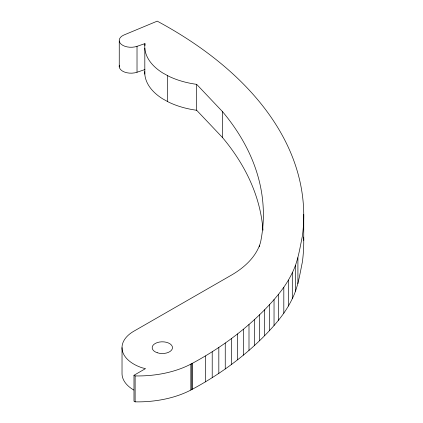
<?xml version="1.0" encoding="UTF-8"?>
<svg xmlns="http://www.w3.org/2000/svg" width="423" height="423" viewBox="0 0 423 423"><rect width="100%" height="100%" fill="white"/><g stroke="black" fill="none" stroke-linecap="round" stroke-linejoin="round"><path stroke-width="0.63" d="M133.985 375.27L135.127 375.925A78.726 45.451 0 0 0 190.836 364.129L192.412 363.288C218.897 349.054 243.542 331.188 264.666 309.747C275.399 298.664 285.657 286.815 292.298 272.75C298.056 261.308 299.77 248.555 302.36 236.171A460.108 265.644 0 0 0 157.224 21.15L123.913 35.014A11.807 6.816 0 0 0 121.205 44.246A11.807 6.816 0 0 0 137.02 46.329L144.936 43.632A67.363 38.89 0 0 0 162.855 73.02L168.592 76.177A67.363 38.89 0 0 0 196.663 84.346L222.519 111.646A409.337 236.33 0 0 1 260.515 242.464C256.185 257.004 244.161 267.738 231.418 275.13L133.827 331.214A40.312 23.27 0 0 0 142.176 367.825L145.501 368.618L133.985 375.27L133.985 401.184L135.127 401.845A78.726 45.451 0 0 0 190.836 390.043L192.412 389.202C218.897 374.974 243.542 357.107 264.666 335.661C275.399 324.584 285.657 312.729 292.298 298.664C298.056 287.228 299.77 274.469 302.36 262.086A460.108 265.644 0 0 0 303.688 237.118M119.376 65.237A11.807 6.816 0 0 0 124.325 71.989A11.807 6.816 0 0 0 137.02 72.243L144.936 69.546M262.99 230.223A409.337 236.33 0 0 0 222.519 137.565L196.663 110.266A67.363 38.89 0 0 1 168.592 102.096L162.855 98.94A67.363 38.89 0 0 1 144.772 71.508M303.746 214.493L303.746 240.407M297.914 257.718L297.914 283.632M295.466 265.279L295.466 291.193M292.298 272.75L292.298 298.664M288.407 280.111L288.407 306.025M283.812 287.333L283.812 313.247M278.524 294.392L278.524 320.311M274.041 299.563L274.041 325.477M269.462 304.687L269.462 330.606M264.666 309.747L264.666 335.661M259.653 314.738L259.653 340.652M259.495 245.52L259.495 246.815M254.429 319.651L254.429 345.57M248.999 324.494L248.999 350.408M243.362 329.253L243.362 355.167M237.52 333.932L237.52 359.846M231.481 338.527L231.481 364.441M225.248 343.032L225.248 368.946M222.519 111.646L222.519 137.565M218.823 347.447L218.823 373.366M212.214 351.772L212.214 377.686M205.419 356.002L205.419 381.916M196.663 84.346L196.663 110.266M192.412 363.288L192.412 389.202M191.783 363.59L191.783 389.504M190.836 364.129L190.836 390.043M167.455 75.548L167.455 101.467M144.936 43.632L144.936 45.578M144.819 48.211L144.819 74.125M137.02 46.329L137.02 72.243M135.127 375.925L135.127 401.845M122.025 347.669L122.025 373.588A40.312 23.27 0 0 0 133.827 390.043M119.254 41.036L119.254 66.95M157.229 352.74A10.157 5.864 0 0 0 172.489 347.685A10.157 5.864 0 0 0 157.277 342.582A10.157 5.864 0 0 0 157.229 352.74"/></g></svg>
